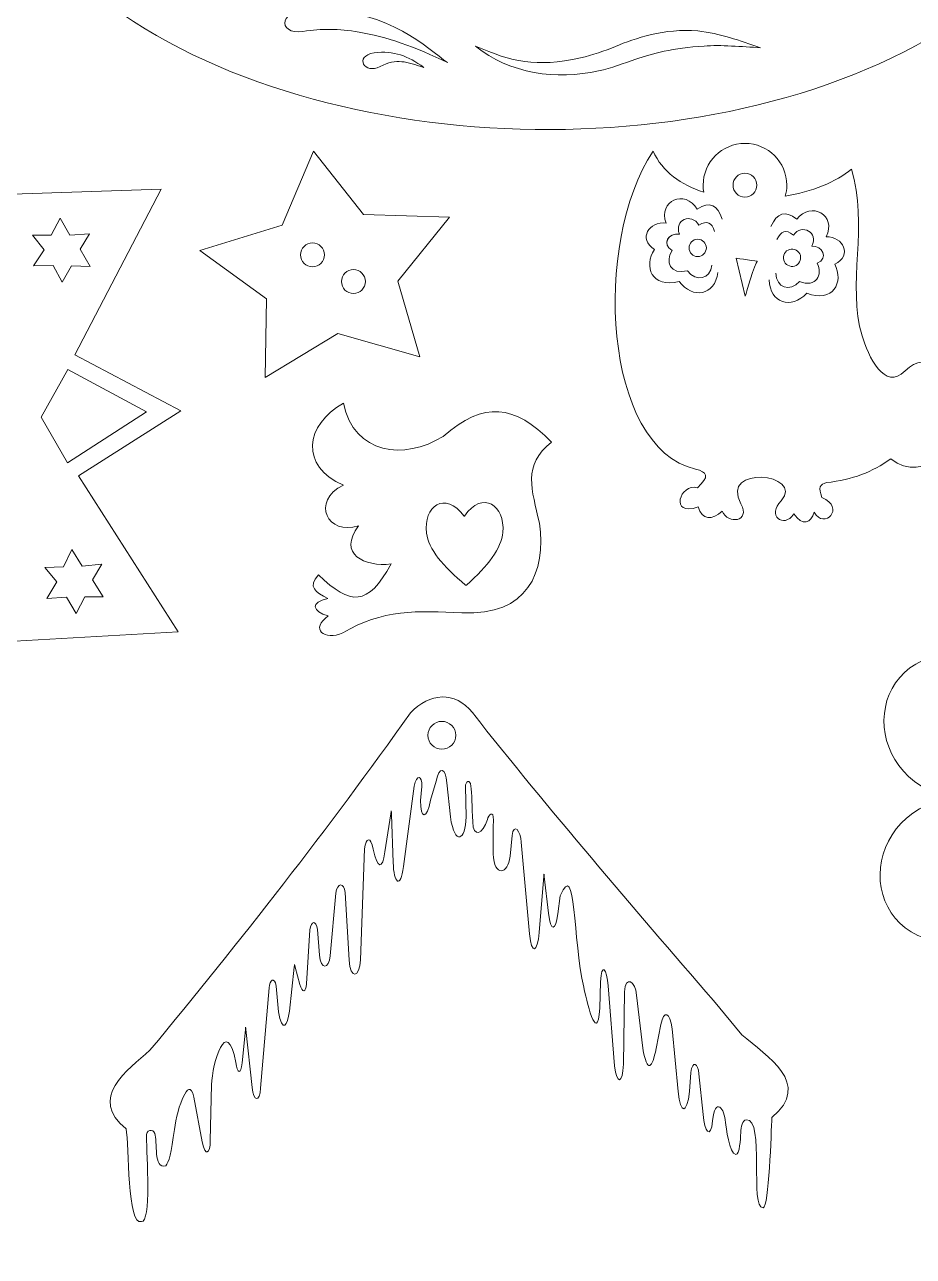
# Model space of a CAD drawing. Header units: centimetres. Extents: x -3.6 to 42, y -14.9 to 17.8.
# Drawn here: x 19.23 to 26.67, y -14.95 to -4.64 of the extents above; entities that cross this region are included whole.
import ezdxf

# ---------------------------------------------------------------- set-up
doc = ezdxf.new("R2010")
doc.units = ezdxf.units.CM
doc.header["$MEASUREMENT"] = 0
doc.layers.add('layer 1', color=7, linetype='Continuous')

msp = doc.modelspace()

# ---------------------------------------------------------------- linework, layer by layer
at = {"layer": 'layer 1', "color": 3, "lineweight": 9}
msp.add_ellipse((24.8644, -6.51157), major_axis=(0, 0.07242), ratio=1, dxfattribs=at)
msp.add_ellipse((24.8644, -6.51157), major_axis=(0, 0.07242), ratio=1, dxfattribs=at)
at = {"layer": 'layer 1', "color": 250, "lineweight": 9}
for points, knots in [([(23.90396, 1.45817), (24.13483, 1.70587), (24.35246, 1.87401), (24.67307, 2.0233), (24.67307, 2.0233), (24.91075, 2.26087), (25.46537, 2.14505), (25.32242, 1.65793), (25.32242, 1.65793), (25.26721, 1.38707), (25.24033, 1.14365), (25.2898, 0.84747), (25.2898, 0.84747), (25.38989, 0.5043), (25.1716, 0.41067), (24.87012, 0.48057), (24.87012, 0.48057), (24.59877, 0.54553), (24.40874, 0.63587), (24.22112, 0.76871), (24.22112, 0.76871), (24.5089, 0.45439), (24.9463, 0.23747), (25.37521, 0.26006), (25.37521, 0.26006), (25.42029, 0.26243), (25.13245, -0.0415), (25.17552, -0.09275), (25.17552, -0.09275), (25.63444, -0.63891), (25.92125, -1.24986), (26.01833, -1.94798), (26.01833, -1.94798), (26.07628, -2.6262), (26.08714, -3.04388), (26.84351, -3.67384), (26.84351, -3.67384), (26.84351, -3.67384), (27.1636, -4.52354), (27.1636, -4.52354), (27.1636, -4.52354), (25.2751, -5.89268), (21.72603, -5.84515), (19.874, -4.42843), (19.874, -4.42843), (19.874, -4.42843), (20.21582, -3.58724), (20.21582, -3.58724), (20.21582, -3.58724), (20.98813, -2.97693), (21.00972, -2.55966), (21.08509, -1.88315), (21.08509, -1.88315), (21.20008, -1.18777), (21.50249, -0.58438), (21.9753, -0.05021), (21.9753, -0.05021), (22.01967, -0.00007), (21.73974, 0.31115), (21.78473, 0.30763), (21.78473, 0.30763), (22.21293, 0.27402), (22.65576, 0.47963), (22.95152, 0.78645), (22.95152, 0.78645), (22.76055, 0.65847), (22.56826, 0.57304), (22.29533, 0.51508), (22.29533, 0.51508), (21.99215, 0.45296), (21.77634, 0.55216), (21.88522, 0.89264), (21.88522, 0.89264), (21.94228, 1.18745), (21.92167, 1.43149), (21.87343, 1.70368), (21.87343, 1.70368), (21.74305, 2.19431), (22.30046, 2.29584), (22.53197, 2.05224), (22.53197, 2.05224), (22.84863, 1.89475), (23.06187, 1.72108), (23.28629, 1.46753), (23.28629, 1.46753), (23.48872, 1.65982), (23.70661, 1.65552), (23.90396, 1.45817)], [0, 0, 0, 0, 0.04347826, 0.04347826, 0.04347826, 0.04347826, 0.08695652, 0.08695652, 0.08695652, 0.08695652, 0.13043478, 0.13043478, 0.13043478, 0.13043478, 0.17391304, 0.17391304, 0.17391304, 0.17391304, 0.2173913, 0.2173913, 0.2173913, 0.2173913, 0.26086957, 0.26086957, 0.26086957, 0.26086957, 0.30434783, 0.30434783, 0.30434783, 0.30434783, 0.34782609, 0.34782609, 0.34782609, 0.34782609, 0.39130435, 0.39130435, 0.39130435, 0.39130435, 0.43478261, 0.43478261, 0.43478261, 0.43478261, 0.47826087, 0.47826087, 0.47826087, 0.47826087, 0.52173913, 0.52173913, 0.52173913, 0.52173913, 0.56521739, 0.56521739, 0.56521739, 0.56521739, 0.60869565, 0.60869565, 0.60869565, 0.60869565, 0.65217391, 0.65217391, 0.65217391, 0.65217391, 0.69565217, 0.69565217, 0.69565217, 0.69565217, 0.73913043, 0.73913043, 0.73913043, 0.73913043, 0.7826087, 0.7826087, 0.7826087, 0.7826087, 0.82608696, 0.82608696, 0.82608696, 0.82608696, 0.86956522, 0.86956522, 0.86956522, 0.86956522, 0.91304348, 0.91304348, 0.91304348, 0.91304348, 1, 1, 1, 1]), ([(22.77192, -4.96192), (22.59983, -4.84016), (22.29274, -4.53148), (21.69939, -4.51664), (21.69939, -4.51664), (21.33773, -4.48775), (21.34184, -4.73637), (21.56191, -4.70103), (21.56191, -4.70103), (21.72167, -4.67537), (21.85779, -4.67775), (22.03181, -4.70647), (22.03181, -4.70647), (22.24728, -4.74202), (22.50948, -4.83247), (22.77192, -4.96192)], [0, 0, 0, 0, 0.2, 0.2, 0.2, 0.2, 0.4, 0.4, 0.4, 0.4, 0.6, 0.6, 0.6, 0.6, 1, 1, 1, 1]), ([(23.00537, -4.82343), (23.31475, -4.95721), (23.50577, -5.00309), (23.88494, -4.92109), (23.88494, -4.92109), (23.98342, -4.8998), (24.08452, -4.8634), (24.17764, -4.82564), (24.17764, -4.82564), (24.33968, -4.75993), (24.58406, -4.67152), (24.86571, -4.697), (24.86571, -4.697), (25.05036, -4.71549), (25.21564, -4.77802), (25.39136, -4.83666), (25.39136, -4.83666), (25.23345, -4.82846), (25.05615, -4.81189), (24.91857, -4.82343), (24.91857, -4.82343), (24.66002, -4.83851), (24.47798, -4.88789), (24.34747, -4.93249), (24.34747, -4.93249), (24.24285, -4.96823), (24.14335, -5.00705), (24.03525, -5.03092), (24.03525, -5.03092), (23.68355, -5.10861), (23.29234, -5.05646), (23.00537, -4.82343)], [0, 0, 0, 0, 0.11111111, 0.11111111, 0.11111111, 0.11111111, 0.22222222, 0.22222222, 0.22222222, 0.22222222, 0.33333333, 0.33333333, 0.33333333, 0.33333333, 0.44444444, 0.44444444, 0.44444444, 0.44444444, 0.55555556, 0.55555556, 0.55555556, 0.55555556, 0.66666667, 0.66666667, 0.66666667, 0.66666667, 0.77777778, 0.77777778, 0.77777778, 0.77777778, 1, 1, 1, 1]), ([(22.57369, -5.00131), (22.43605, -4.90543), (22.32655, -4.85968), (22.1567, -4.87929), (22.1567, -4.87929), (21.98546, -4.90745), (22.07932, -5.06393), (22.20662, -4.99396), (22.20662, -4.99396), (22.34914, -4.92261), (22.42678, -4.95534), (22.57369, -5.00131)], [0, 0, 0, 0, 0.25, 0.25, 0.25, 0.25, 0.5, 0.5, 0.5, 0.5, 1, 1, 1, 1]), ([(25.25994, -5.63737), (25.45321, -5.63737), (25.60994, -5.7941), (25.60994, -5.98737), (25.60994, -5.98737), (25.60994, -6.01924), (25.60566, -6.0501), (25.59767, -6.07945), (25.59767, -6.07945), (25.81897, -6.04171), (26.02168, -5.96163), (26.15129, -5.85349), (26.15129, -5.85349), (26.29681, -6.31297), (26.1108, -6.82608), (26.24043, -7.24792), (26.24043, -7.24792), (26.29127, -7.41336), (26.42756, -7.71809), (26.6001, -7.54031), (26.6001, -7.54031), (26.78716, -7.34743), (27.00585, -7.58641), (26.78082, -7.68298), (26.78082, -7.68298), (27.0054, -7.67196), (27.0402, -7.93631), (26.80589, -7.96465), (26.80589, -7.96465), (27.12314, -8.13797), (26.75938, -8.49914), (26.47998, -8.277), (26.47998, -8.277), (26.32308, -8.38782), (26.16362, -8.45175), (25.94111, -8.47604), (25.94111, -8.47604), (25.88638, -8.49085), (25.87235, -8.51294), (25.90338, -8.60051), (25.90338, -8.60051), (26.10634, -8.68534), (25.92157, -8.87588), (25.83931, -8.72199), (25.83931, -8.72199), (25.81424, -8.81844), (25.74083, -8.84225), (25.66941, -8.73716), (25.66941, -8.73716), (25.58278, -8.86726), (25.4391, -8.74641), (25.56356, -8.6284), (25.56356, -8.6284), (25.76031, -8.39744), (25.04433, -8.32518), (25.22651, -8.6535), (25.22651, -8.6535), (25.30818, -8.80442), (25.11688, -8.82827), (25.07053, -8.71485), (25.07053, -8.71485), (24.98277, -8.79172), (24.90373, -8.7924), (24.86719, -8.67859), (24.86719, -8.67859), (24.62515, -8.768), (24.7166, -8.47414), (24.86162, -8.51963), (24.86162, -8.51963), (24.96572, -8.42487), (24.94492, -8.3866), (24.84609, -8.36342), (24.84609, -8.36342), (24.07149, -8.18172), (23.98496, -6.46992), (24.49114, -5.7029), (24.49114, -5.7029), (24.57036, -5.87476), (24.72634, -5.98504), (24.91478, -6.0455), (24.91478, -6.0455), (24.91162, -6.02659), (24.90994, -6.00718), (24.90994, -5.98737), (24.90994, -5.98737), (24.90994, -5.7941), (25.06667, -5.63737), (25.25994, -5.63737)], [0, 0, 0, 0, 0.04347826, 0.04347826, 0.04347826, 0.04347826, 0.08695652, 0.08695652, 0.08695652, 0.08695652, 0.13043478, 0.13043478, 0.13043478, 0.13043478, 0.17391304, 0.17391304, 0.17391304, 0.17391304, 0.2173913, 0.2173913, 0.2173913, 0.2173913, 0.26086957, 0.26086957, 0.26086957, 0.26086957, 0.30434783, 0.30434783, 0.30434783, 0.30434783, 0.34782609, 0.34782609, 0.34782609, 0.34782609, 0.39130435, 0.39130435, 0.39130435, 0.39130435, 0.43478261, 0.43478261, 0.43478261, 0.43478261, 0.47826087, 0.47826087, 0.47826087, 0.47826087, 0.52173913, 0.52173913, 0.52173913, 0.52173913, 0.56521739, 0.56521739, 0.56521739, 0.56521739, 0.60869565, 0.60869565, 0.60869565, 0.60869565, 0.65217391, 0.65217391, 0.65217391, 0.65217391, 0.69565217, 0.69565217, 0.69565217, 0.69565217, 0.73913043, 0.73913043, 0.73913043, 0.73913043, 0.7826087, 0.7826087, 0.7826087, 0.7826087, 0.82608696, 0.82608696, 0.82608696, 0.82608696, 0.86956522, 0.86956522, 0.86956522, 0.86956522, 0.91304348, 0.91304348, 0.91304348, 0.91304348, 1, 1, 1, 1]), ([(21.65144, -5.70315), (21.65144, -5.70315), (22.06767, -6.232), (22.06767, -6.232), (22.06767, -6.232), (22.06767, -6.232), (22.78852, -6.2542), (22.78852, -6.2542), (22.78852, -6.2542), (22.78852, -6.2542), (22.35597, -6.79152), (22.35597, -6.79152), (22.35597, -6.79152), (22.35597, -6.79152), (22.53851, -7.42474), (22.53851, -7.42474), (22.53851, -7.42474), (22.53851, -7.42474), (21.85495, -7.22796), (21.85495, -7.22796), (21.85495, -7.22796), (21.85495, -7.22796), (21.24692, -7.59712), (21.24692, -7.59712), (21.24692, -7.59712), (21.24692, -7.59712), (21.25701, -6.93819), (21.25701, -6.93819), (21.25701, -6.93819), (21.25701, -6.93819), (20.69869, -6.53312), (20.69869, -6.53312), (20.69869, -6.53312), (20.69869, -6.53312), (21.38848, -6.32265), (21.38848, -6.32265), (21.38848, -6.32265), (21.38848, -6.32265), (21.65144, -5.70315), (21.65144, -5.70315)], [0, 0, 0, 0, 0.09090909, 0.09090909, 0.09090909, 0.09090909, 0.18181818, 0.18181818, 0.18181818, 0.18181818, 0.27272727, 0.27272727, 0.27272727, 0.27272727, 0.36363636, 0.36363636, 0.36363636, 0.36363636, 0.45454545, 0.45454545, 0.45454545, 0.45454545, 0.54545455, 0.54545455, 0.54545455, 0.54545455, 0.63636364, 0.63636364, 0.63636364, 0.63636364, 0.72727273, 0.72727273, 0.72727273, 0.72727273, 0.81818182, 0.81818182, 0.81818182, 0.81818182, 1, 1, 1, 1]), ([(25.25994, -5.88737), (25.31516, -5.88737), (25.35994, -5.93215), (25.35994, -5.98736), (25.35994, -5.98736), (25.35994, -6.04258), (25.31516, -6.08737), (25.25994, -6.08737), (25.25994, -6.08737), (25.20473, -6.08737), (25.15994, -6.04258), (25.15994, -5.98736), (25.15994, -5.98736), (25.15994, -5.93215), (25.20473, -5.88737), (25.25994, -5.88737)], [0, 0, 0, 0, 0.2, 0.2, 0.2, 0.2, 0.4, 0.4, 0.4, 0.4, 0.6, 0.6, 0.6, 0.6, 1, 1, 1, 1]), ([(21.64135, -6.47036), (21.69657, -6.47036), (21.74135, -6.51514), (21.74135, -6.57035), (21.74135, -6.57035), (21.74135, -6.62557), (21.69657, -6.67036), (21.64135, -6.67036), (21.64135, -6.67036), (21.58614, -6.67036), (21.54135, -6.62557), (21.54135, -6.57035), (21.54135, -6.57035), (21.54135, -6.51514), (21.58614, -6.47036), (21.64135, -6.47036)], [0, 0, 0, 0, 0.2, 0.2, 0.2, 0.2, 0.4, 0.4, 0.4, 0.4, 0.6, 0.6, 0.6, 0.6, 1, 1, 1, 1]), ([(21.98397, -6.69346), (22.03919, -6.69346), (22.08397, -6.73824), (22.08397, -6.79345), (22.08397, -6.79345), (22.08397, -6.84867), (22.03919, -6.89346), (21.98397, -6.89346), (21.98397, -6.89346), (21.92876, -6.89346), (21.88397, -6.84867), (21.88397, -6.79345), (21.88397, -6.79345), (21.88397, -6.73824), (21.92876, -6.69346), (21.98397, -6.69346)], [0, 0, 0, 0, 0.2, 0.2, 0.2, 0.2, 0.4, 0.4, 0.4, 0.4, 0.6, 0.6, 0.6, 0.6, 1, 1, 1, 1]), ([(25.18752, -6.59812), (25.18752, -6.59812), (25.38249, -6.62321), (25.363, -6.626), (25.363, -6.626), (25.34351, -6.62879), (25.26273, -6.91604), (25.26273, -6.91604), (25.26273, -6.91604), (25.26273, -6.91604), (25.18752, -6.59812), (25.18752, -6.59812)], [0, 0, 0, 0, 0.25, 0.25, 0.25, 0.25, 0.5, 0.5, 0.5, 0.5, 1, 1, 1, 1]), ([(30.719, -13.91984), (30.719, -13.91984), (30.7114, -13.92164), (30.7114, -13.92164), (30.7114, -13.92164), (30.5027, -14.94998), (29.4879, -14.94597), (29.2849, -13.91104), (29.2849, -13.91104), (28.8031, -14.75097), (27.7267, -14.19856), (28.0698, -13.31473), (28.0698, -13.31473), (27.3631, -13.71004), (26.612, -13.09483), (27.1536, -12.3145), (27.1536, -12.3145), (26.1887, -12.4479), (26.1393, -11.24007), (27.0012, -11.11307), (27.0012, -11.11307), (26.1735, -10.96057), (26.2338, -9.78543), (27.1864, -9.91703), (27.1864, -9.91703), (26.6448, -9.13681), (27.3959, -8.5216), (28.1025, -8.9169), (28.1025, -8.9169), (27.7594, -8.03308), (28.8359, -7.48067), (29.3176, -8.32059), (29.3176, -8.32059), (29.5214, -7.28146), (30.5427, -7.28206), (30.7464, -8.32059), (30.7464, -8.32059), (31.2282, -7.48067), (32.3046, -8.03308), (31.9615, -8.9169), (31.9615, -8.9169), (32.6682, -8.5216), (33.4192, -9.13681), (32.8777, -9.91703), (32.8777, -9.91703), (33.8426, -9.78373), (33.892, -10.99157), (33.0301, -11.11857), (33.0301, -11.11857), (33.8578, -11.27097), (33.7975, -12.4461), (32.8449, -12.3145), (32.8449, -12.3145), (33.3865, -13.09483), (32.6354, -13.71004), (31.9288, -13.31473), (31.9288, -13.31473), (32.2706, -14.19535), (31.2032, -14.74676), (30.719, -13.91984)], [0, 0, 0, 0, 0.0625, 0.0625, 0.0625, 0.0625, 0.125, 0.125, 0.125, 0.125, 0.1875, 0.1875, 0.1875, 0.1875, 0.25, 0.25, 0.25, 0.25, 0.3125, 0.3125, 0.3125, 0.3125, 0.375, 0.375, 0.375, 0.375, 0.4375, 0.4375, 0.4375, 0.4375, 0.5, 0.5, 0.5, 0.5, 0.5625, 0.5625, 0.5625, 0.5625, 0.625, 0.625, 0.625, 0.625, 0.6875, 0.6875, 0.6875, 0.6875, 0.75, 0.75, 0.75, 0.75, 0.8125, 0.8125, 0.8125, 0.8125, 0.875, 0.875, 0.875, 0.875, 1, 1, 1, 1]), ([(22.73394, -8.08858), (23.08114, -7.79099), (23.32847, -7.82197), (23.64249, -8.13599), (23.64249, -8.13599), (23.39491, -8.33405), (23.47801, -8.53301), (23.53979, -8.81542), (23.53979, -8.81542), (23.59882, -9.22512), (23.44119, -9.59237), (22.89195, -9.56595), (22.89195, -9.56595), (22.5264, -9.54507), (22.21842, -9.5387), (21.8965, -9.73186), (21.8965, -9.73186), (21.73963, -9.80425), (21.61739, -9.69746), (21.77414, -9.59167), (21.77414, -9.59167), (21.63946, -9.55618), (21.61919, -9.4741), (21.77019, -9.4453), (21.77019, -9.4453), (21.66779, -9.3916), (21.5979, -9.35129), (21.69117, -9.24753), (21.69117, -9.24753), (21.96179, -9.50615), (22.10246, -9.51336), (22.29961, -9.15654), (22.29961, -9.15654), (22.07983, -9.18193), (21.84737, -9.07592), (22.027, -8.83614), (22.027, -8.83614), (21.76869, -8.92234), (21.62372, -8.63453), (21.90057, -8.49596), (21.90057, -8.49596), (21.53529, -8.34357), (21.57765, -7.98797), (21.90057, -7.81163), (21.90057, -7.81163), (21.99087, -8.24076), (22.40809, -8.29224), (22.73394, -8.08858)], [0, 0, 0, 0, 0.07692308, 0.07692308, 0.07692308, 0.07692308, 0.15384615, 0.15384615, 0.15384615, 0.15384615, 0.23076923, 0.23076923, 0.23076923, 0.23076923, 0.30769231, 0.30769231, 0.30769231, 0.30769231, 0.38461538, 0.38461538, 0.38461538, 0.38461538, 0.46153846, 0.46153846, 0.46153846, 0.46153846, 0.53846154, 0.53846154, 0.53846154, 0.53846154, 0.61538462, 0.61538462, 0.61538462, 0.61538462, 0.69230769, 0.69230769, 0.69230769, 0.69230769, 0.76923077, 0.76923077, 0.76923077, 0.76923077, 0.84615385, 0.84615385, 0.84615385, 0.84615385, 1, 1, 1, 1]), ([(22.91158, -8.75646), (22.74906, -8.539), (22.56728, -8.67529), (22.59564, -8.89792), (22.59564, -8.89792), (22.61264, -9.03131), (22.73309, -9.17605), (22.92255, -9.33347), (22.92255, -9.33347), (22.92655, -9.33533), (22.92519, -9.3358), (22.93061, -9.33337), (22.93061, -9.33337), (23.11014, -9.17134), (23.22244, -9.0242), (23.23428, -8.8919), (23.23428, -8.8919), (23.2543, -8.66834), (23.06662, -8.53303), (22.91236, -8.75651), (22.91236, -8.75651), (22.91193, -8.75716), (22.91195, -8.75699), (22.91158, -8.75646)], [0, 0, 0, 0, 0.14285714, 0.14285714, 0.14285714, 0.14285714, 0.28571429, 0.28571429, 0.28571429, 0.28571429, 0.42857143, 0.42857143, 0.42857143, 0.42857143, 0.57142857, 0.57142857, 0.57142857, 0.57142857, 0.71428571, 0.71428571, 0.71428571, 0.71428571, 1, 1, 1, 1]), ([(22.92109, -11.01909), (22.92109, -11.01909), (22.9272, -11.27348), (22.9272, -11.27348), (22.9272, -11.27348), (22.9208, -11.46979), (22.83446, -11.52222), (22.79525, -11.27348), (22.79525, -11.27348), (22.79525, -11.27348), (22.76498, -10.98851), (22.76498, -10.98851), (22.76498, -10.98851), (22.75896, -10.85712), (22.69859, -10.84492), (22.67656, -10.97378), (22.67656, -10.97378), (22.67656, -10.97378), (22.62962, -11.13333), (22.62962, -11.13333), (22.62962, -11.13333), (22.60031, -11.29671), (22.54186, -11.29317), (22.54568, -11.13435), (22.54568, -11.13435), (22.54568, -11.13435), (22.55623, -11.01855), (22.55623, -11.01855), (22.55623, -11.01855), (22.56184, -10.92333), (22.51137, -10.91051), (22.49144, -11.01653), (22.49144, -11.01653), (22.49144, -11.01653), (22.40225, -11.68756), (22.40225, -11.68756), (22.40225, -11.68756), (22.37937, -11.88442), (22.32117, -11.82691), (22.31665, -11.65358), (22.31665, -11.65358), (22.31665, -11.65358), (22.30193, -11.25354), (22.30193, -11.25354), (22.30193, -11.25354), (22.30086, -11.22429), (22.3028, -11.20395), (22.29633, -11.24682), (22.29633, -11.24682), (22.29633, -11.24682), (22.24804, -11.56587), (22.24804, -11.56587), (22.24804, -11.56587), (22.2271, -11.71565), (22.18575, -11.71095), (22.15024, -11.54295), (22.15024, -11.54295), (22.12797, -11.43255), (22.08746, -11.44327), (22.07783, -11.54133), (22.07783, -11.54133), (22.07783, -11.54133), (22.04366, -12.46946), (22.04366, -12.46946), (22.04366, -12.46946), (22.03881, -12.62118), (21.95677, -12.63298), (21.94709, -12.47202), (21.94709, -12.47202), (21.94709, -12.47202), (21.9153, -11.90585), (21.9153, -11.90585), (21.9153, -11.90585), (21.90484, -11.81857), (21.84998, -11.82197), (21.83666, -11.91037), (21.83666, -11.91037), (21.83666, -11.91037), (21.79051, -12.43398), (21.79051, -12.43398), (21.79051, -12.43398), (21.77998, -12.54956), (21.71009, -12.5533), (21.701, -12.42954), (21.701, -12.42954), (21.701, -12.42954), (21.68344, -12.21589), (21.68344, -12.21589), (21.68344, -12.21589), (21.67405, -12.13591), (21.62987, -12.13929), (21.62009, -12.21762), (21.62009, -12.21762), (21.62009, -12.21762), (21.59098, -12.66947), (21.59098, -12.66947), (21.59098, -12.66947), (21.58565, -12.74433), (21.55614, -12.74821), (21.53467, -12.67391), (21.53467, -12.67391), (21.53467, -12.67391), (21.49749, -12.52938), (21.49749, -12.52938), (21.49749, -12.52938), (21.48989, -12.49981), (21.49135, -12.50052), (21.48809, -12.53036), (21.48809, -12.53036), (21.48809, -12.53036), (21.44798, -12.89722), (21.44798, -12.89722), (21.44798, -12.89722), (21.43754, -13.02108), (21.38438, -13.08656), (21.35741, -12.90348), (21.35741, -12.90348), (21.35741, -12.90348), (21.33862, -12.68811), (21.33862, -12.68811), (21.33862, -12.68811), (21.32168, -12.60471), (21.28342, -12.63859), (21.27972, -12.70177), (21.27972, -12.70177), (21.27972, -12.70177), (21.20745, -13.54146), (21.20745, -13.54146), (21.20745, -13.54146), (21.19984, -13.66731), (21.14481, -13.65134), (21.13716, -13.53834), (21.13716, -13.53834), (21.13716, -13.53834), (21.08466, -13.05209), (21.08466, -13.05209), (21.08466, -13.05209), (21.08178, -13.02528), (21.08246, -13.02889), (21.08006, -13.05325), (21.08006, -13.05325), (21.08006, -13.05325), (21.05258, -13.33185), (21.05258, -13.33185), (21.05258, -13.33185), (21.04546, -13.4305), (21.01263, -13.42087), (21.00045, -13.32893), (21.00045, -13.32893), (20.92484, -12.91958), (20.80107, -13.33561), (20.79711, -13.5145), (20.79711, -13.5145), (20.79711, -13.5145), (20.78676, -13.98154), (20.78676, -13.98154), (20.78676, -13.98154), (20.7854, -14.09071), (20.74381, -14.12122), (20.71916, -13.99236), (20.71916, -13.99236), (20.71916, -13.99236), (20.6476, -13.61841), (20.6476, -13.61841), (20.6476, -13.61841), (20.6272, -13.51184), (20.59056, -13.55446), (20.5637, -13.61239), (20.5637, -13.61239), (20.53058, -13.67335), (20.4971, -13.79733), (20.48622, -13.88731), (20.48622, -13.88731), (20.46242, -14.08329), (20.43857, -14.1688), (20.41376, -14.19125), (20.41376, -14.19125), (20.30828, -14.22552), (20.3456, -13.98496), (20.32275, -13.92093), (20.32275, -13.92093), (20.31563, -13.90096), (20.29635, -13.89422), (20.27976, -13.89617), (20.27976, -13.89617), (20.25556, -13.89901), (20.25357, -13.92577), (20.25182, -13.94577), (20.25182, -13.94577), (20.25626, -14.11312), (20.29268, -14.67078), (20.21044, -14.65903), (20.21044, -14.65903), (20.09079, -14.7026), (20.10516, -14.01479), (20.08281, -13.88373), (20.08281, -13.88373), (19.76099, -13.62592), (20.09359, -13.3895), (20.28182, -13.22537), (20.28182, -13.22537), (21.03558, -12.31589), (21.77849, -11.36471), (22.46215, -10.40135), (22.46215, -10.40135), (22.62041, -10.23629), (22.83365, -10.21504), (22.97951, -10.40021), (22.97951, -10.40021), (23.62743, -11.22302), (24.31266, -12.01735), (24.99724, -12.80956), (24.99724, -12.80956), (24.99724, -12.80956), (25.23517, -13.09543), (25.23517, -13.09543), (25.23517, -13.09543), (25.44531, -13.27777), (25.8263, -13.50161), (25.48608, -13.78845), (25.48608, -13.78845), (25.47826, -13.90585), (25.46208, -14.53871), (25.41204, -14.54327), (25.41204, -14.54327), (25.29696, -14.55387), (25.42742, -13.79869), (25.27251, -13.80705), (25.27251, -13.80705), (25.23663, -13.80899), (25.22766, -13.86446), (25.22516, -13.91599), (25.22516, -13.91599), (25.22268, -13.96689), (25.21588, -14.09913), (25.18311, -14.09803), (25.18311, -14.09803), (25.12744, -14.09618), (25.10232, -13.86107), (25.09683, -13.82922), (25.09683, -13.82922), (25.09148, -13.71337), (25.01057, -13.61155), (24.98833, -13.81586), (24.98833, -13.81586), (24.97528, -13.97306), (24.91824, -13.91096), (24.91087, -13.76208), (24.91087, -13.76208), (24.91087, -13.76208), (24.87428, -13.42247), (24.87428, -13.42247), (24.87428, -13.42247), (24.8704, -13.33471), (24.82032, -13.30343), (24.80699, -13.41119), (24.80699, -13.41119), (24.80699, -13.41119), (24.79674, -13.57034), (24.79674, -13.57034), (24.79674, -13.57034), (24.77204, -13.76211), (24.72171, -13.76603), (24.70005, -13.57063), (24.70005, -13.57063), (24.70005, -13.57063), (24.65061, -13.04699), (24.65061, -13.04699), (24.65061, -13.04699), (24.63129, -12.90187), (24.58272, -12.88665), (24.55596, -13.01054), (24.55596, -13.01054), (24.55596, -13.01054), (24.51631, -13.2106), (24.51631, -13.2106), (24.51631, -13.2106), (24.48392, -13.37715), (24.44348, -13.42338), (24.40437, -13.20835), (24.40437, -13.20835), (24.40437, -13.20835), (24.35245, -12.7638), (24.35245, -12.7638), (24.35245, -12.7638), (24.34652, -12.64862), (24.25748, -12.59499), (24.25085, -12.73656), (24.25085, -12.73656), (24.25085, -12.73656), (24.24405, -13.34187), (24.24405, -13.34187), (24.24405, -13.34187), (24.23636, -13.51023), (24.18839, -13.51549), (24.16805, -13.3549), (24.16805, -13.3549), (24.16805, -13.3549), (24.11498, -12.68742), (24.11498, -12.68742), (24.11498, -12.68742), (24.10745, -12.54308), (24.05806, -12.48686), (24.05107, -12.6521), (24.05107, -12.6521), (24.05107, -12.6521), (24.04626, -12.87226), (24.04626, -12.87226), (24.04626, -12.87226), (24.02085, -13.20788), (23.92971, -12.77961), (23.91079, -12.69875), (23.91079, -12.69875), (23.81952, -12.30874), (23.84755, -11.60972), (23.71447, -11.93355), (23.71447, -11.93355), (23.71447, -11.93355), (23.69312, -12.08344), (23.69312, -12.08344), (23.69312, -12.08344), (23.67588, -12.22812), (23.63449, -12.24117), (23.61513, -12.07958), (23.61513, -12.07958), (23.61513, -12.07958), (23.58053, -11.77059), (23.58053, -11.77059), (23.58053, -11.77059), (23.57844, -11.75187), (23.57884, -11.74409), (23.57684, -11.76819), (23.57684, -11.76819), (23.57684, -11.76819), (23.53769, -12.2395), (23.53769, -12.2395), (23.53769, -12.2395), (23.52498, -12.41125), (23.47537, -12.42865), (23.45659, -12.25195), (23.45659, -12.25195), (23.45659, -12.25195), (23.38721, -11.48435), (23.38721, -11.48435), (23.38721, -11.48435), (23.38327, -11.39258), (23.32579, -11.31507), (23.31137, -11.42983), (23.31137, -11.42983), (23.31137, -11.42983), (23.29445, -11.60129), (23.29445, -11.60129), (23.29445, -11.60129), (23.27911, -11.75697), (23.16223, -11.77875), (23.15285, -11.58172), (23.15285, -11.58172), (23.15074, -11.5374), (23.15311, -11.45678), (23.15521, -11.30078), (23.15521, -11.30078), (23.15646, -11.20864), (23.11523, -11.25871), (23.1047, -11.29328), (23.1047, -11.29328), (23.06636, -11.41915), (22.9864, -11.4507), (22.98184, -11.31485), (22.98184, -11.31485), (22.97749, -11.18582), (22.97544, -11.07466), (22.96728, -11.01436), (22.96728, -11.01436), (22.95843, -10.94888), (22.92017, -10.98023), (22.92109, -11.01909)], [0, 0, 0, 0, 0.01052632, 0.01052632, 0.01052632, 0.01052632, 0.02105263, 0.02105263, 0.02105263, 0.02105263, 0.03157895, 0.03157895, 0.03157895, 0.03157895, 0.04210526, 0.04210526, 0.04210526, 0.04210526, 0.05263158, 0.05263158, 0.05263158, 0.05263158, 0.06315789, 0.06315789, 0.06315789, 0.06315789, 0.07368421, 0.07368421, 0.07368421, 0.07368421, 0.08421053, 0.08421053, 0.08421053, 0.08421053, 0.09473684, 0.09473684, 0.09473684, 0.09473684, 0.10526316, 0.10526316, 0.10526316, 0.10526316, 0.11578947, 0.11578947, 0.11578947, 0.11578947, 0.12631579, 0.12631579, 0.12631579, 0.12631579, 0.13684211, 0.13684211, 0.13684211, 0.13684211, 0.14736842, 0.14736842, 0.14736842, 0.14736842, 0.15789474, 0.15789474, 0.15789474, 0.15789474, 0.16842105, 0.16842105, 0.16842105, 0.16842105, 0.17894737, 0.17894737, 0.17894737, 0.17894737, 0.18947368, 0.18947368, 0.18947368, 0.18947368, 0.2, 0.2, 0.2, 0.2, 0.21052632, 0.21052632, 0.21052632, 0.21052632, 0.22105263, 0.22105263, 0.22105263, 0.22105263, 0.23157895, 0.23157895, 0.23157895, 0.23157895, 0.24210526, 0.24210526, 0.24210526, 0.24210526, 0.25263158, 0.25263158, 0.25263158, 0.25263158, 0.26315789, 0.26315789, 0.26315789, 0.26315789, 0.27368421, 0.27368421, 0.27368421, 0.27368421, 0.28421053, 0.28421053, 0.28421053, 0.28421053, 0.29473684, 0.29473684, 0.29473684, 0.29473684, 0.30526316, 0.30526316, 0.30526316, 0.30526316, 0.31578947, 0.31578947, 0.31578947, 0.31578947, 0.32631579, 0.32631579, 0.32631579, 0.32631579, 0.33684211, 0.33684211, 0.33684211, 0.33684211, 0.34736842, 0.34736842, 0.34736842, 0.34736842, 0.35789474, 0.35789474, 0.35789474, 0.35789474, 0.36842105, 0.36842105, 0.36842105, 0.36842105, 0.37894737, 0.37894737, 0.37894737, 0.37894737, 0.38947368, 0.38947368, 0.38947368, 0.38947368, 0.4, 0.4, 0.4, 0.4, 0.41052632, 0.41052632, 0.41052632, 0.41052632, 0.42105263, 0.42105263, 0.42105263, 0.42105263, 0.43157895, 0.43157895, 0.43157895, 0.43157895, 0.44210526, 0.44210526, 0.44210526, 0.44210526, 0.45263158, 0.45263158, 0.45263158, 0.45263158, 0.46315789, 0.46315789, 0.46315789, 0.46315789, 0.47368421, 0.47368421, 0.47368421, 0.47368421, 0.48421053, 0.48421053, 0.48421053, 0.48421053, 0.49473684, 0.49473684, 0.49473684, 0.49473684, 0.50526316, 0.50526316, 0.50526316, 0.50526316, 0.51578947, 0.51578947, 0.51578947, 0.51578947, 0.52631579, 0.52631579, 0.52631579, 0.52631579, 0.53684211, 0.53684211, 0.53684211, 0.53684211, 0.54736842, 0.54736842, 0.54736842, 0.54736842, 0.55789474, 0.55789474, 0.55789474, 0.55789474, 0.56842105, 0.56842105, 0.56842105, 0.56842105, 0.57894737, 0.57894737, 0.57894737, 0.57894737, 0.58947368, 0.58947368, 0.58947368, 0.58947368, 0.6, 0.6, 0.6, 0.6, 0.61052632, 0.61052632, 0.61052632, 0.61052632, 0.62105263, 0.62105263, 0.62105263, 0.62105263, 0.63157895, 0.63157895, 0.63157895, 0.63157895, 0.64210526, 0.64210526, 0.64210526, 0.64210526, 0.65263158, 0.65263158, 0.65263158, 0.65263158, 0.66315789, 0.66315789, 0.66315789, 0.66315789, 0.67368421, 0.67368421, 0.67368421, 0.67368421, 0.68421053, 0.68421053, 0.68421053, 0.68421053, 0.69473684, 0.69473684, 0.69473684, 0.69473684, 0.70526316, 0.70526316, 0.70526316, 0.70526316, 0.71578947, 0.71578947, 0.71578947, 0.71578947, 0.72631579, 0.72631579, 0.72631579, 0.72631579, 0.73684211, 0.73684211, 0.73684211, 0.73684211, 0.74736842, 0.74736842, 0.74736842, 0.74736842, 0.75789474, 0.75789474, 0.75789474, 0.75789474, 0.76842105, 0.76842105, 0.76842105, 0.76842105, 0.77894737, 0.77894737, 0.77894737, 0.77894737, 0.78947368, 0.78947368, 0.78947368, 0.78947368, 0.8, 0.8, 0.8, 0.8, 0.81052632, 0.81052632, 0.81052632, 0.81052632, 0.82105263, 0.82105263, 0.82105263, 0.82105263, 0.83157895, 0.83157895, 0.83157895, 0.83157895, 0.84210526, 0.84210526, 0.84210526, 0.84210526, 0.85263158, 0.85263158, 0.85263158, 0.85263158, 0.86315789, 0.86315789, 0.86315789, 0.86315789, 0.87368421, 0.87368421, 0.87368421, 0.87368421, 0.88421053, 0.88421053, 0.88421053, 0.88421053, 0.89473684, 0.89473684, 0.89473684, 0.89473684, 0.90526316, 0.90526316, 0.90526316, 0.90526316, 0.91578947, 0.91578947, 0.91578947, 0.91578947, 0.92631579, 0.92631579, 0.92631579, 0.92631579, 0.93684211, 0.93684211, 0.93684211, 0.93684211, 0.94736842, 0.94736842, 0.94736842, 0.94736842, 0.95789474, 0.95789474, 0.95789474, 0.95789474, 0.96842105, 0.96842105, 0.96842105, 0.96842105, 0.97894737, 0.97894737, 0.97894737, 0.97894737, 1, 1, 1, 1]), ([(22.72388, -10.47328), (22.7882, -10.47328), (22.84037, -10.52544), (22.84037, -10.58976), (22.84037, -10.58976), (22.84037, -10.65408), (22.7882, -10.70624), (22.72388, -10.70624), (22.72388, -10.70624), (22.65956, -10.70624), (22.60741, -10.65408), (22.60741, -10.58976), (22.60741, -10.58976), (22.60741, -10.52544), (22.65956, -10.47328), (22.72388, -10.47328)], [0, 0, 0, 0, 0.2, 0.2, 0.2, 0.2, 0.4, 0.4, 0.4, 0.4, 0.6, 0.6, 0.6, 0.6, 1, 1, 1, 1])]:
    msp.add_open_spline(points, degree=3, knots=knots, dxfattribs=at)
at = {"layer": 'layer 1', "lineweight": 9}
for points, knots in [([(16.21901, -5.67208), (16.21901, -5.67208), (16.98376, -4.26468), (16.98376, -4.26468), (16.98376, -4.26468), (16.98376, -4.26468), (17.8679, -5.60499), (17.8679, -5.60499), (17.8679, -5.60499), (17.8679, -5.60499), (18.74463, -5.06367), (18.74463, -5.06367), (18.74463, -5.06367), (18.74463, -5.06367), (18.79503, -6.07458), (18.79503, -6.07458), (18.79503, -6.07458), (18.79503, -6.07458), (20.37683, -6.02091), (20.37683, -6.02091), (20.37683, -6.02091), (20.37683, -6.02091), (19.6537, -7.40749), (19.6537, -7.40749), (19.6537, -7.40749), (19.6537, -7.40749), (20.5392, -7.87518), (20.5392, -7.87518), (20.5392, -7.87518), (20.5392, -7.87518), (19.68518, -8.41787), (19.68518, -8.41787), (19.68518, -8.41787), (19.68518, -8.41787), (20.51702, -9.72533), (20.51702, -9.72533), (20.51702, -9.72533), (20.51702, -9.72533), (18.95328, -9.81322), (18.95328, -9.81322), (18.95328, -9.81322), (18.95328, -9.81322), (18.98286, -10.81483), (18.98286, -10.81483), (18.98286, -10.81483), (18.98286, -10.81483), (18.08859, -10.37071), (18.08859, -10.37071), (18.08859, -10.37071), (18.08859, -10.37071), (17.34602, -11.76468), (17.34602, -11.76468), (17.34602, -11.76468), (17.34602, -11.76468), (16.46051, -10.47202), (16.46051, -10.47202), (16.46051, -10.47202), (16.46051, -10.47202), (15.57035, -11.01334), (15.57035, -11.01334), (15.57035, -11.01334), (15.57035, -11.01334), (15.52134, -10.00706), (15.52134, -10.00706), (15.52134, -10.00706), (15.52134, -10.00706), (13.85491, -10.101), (13.85491, -10.101), (13.85491, -10.101), (13.85491, -10.101), (14.609, -8.67881), (14.609, -8.67881), (14.609, -8.67881), (14.609, -8.67881), (13.65641, -8.20458), (13.65641, -8.20458), (13.65641, -8.20458), (13.65641, -8.20458), (14.56135, -7.65174), (14.56135, -7.65174), (14.56135, -7.65174), (14.56135, -7.65174), (13.65778, -6.31281), (13.65778, -6.31281), (13.65778, -6.31281), (13.65778, -6.31281), (15.30667, -6.23558), (15.30667, -6.23558), (15.30667, -6.23558), (15.30667, -6.23558), (15.26504, -5.20386), (15.26504, -5.20386), (15.26504, -5.20386), (15.26504, -5.20386), (16.21901, -5.67208), (16.21901, -5.67208)], [0, 0, 0, 0, 0.04, 0.04, 0.04, 0.04, 0.08, 0.08, 0.08, 0.08, 0.12, 0.12, 0.12, 0.12, 0.16, 0.16, 0.16, 0.16, 0.2, 0.2, 0.2, 0.2, 0.24, 0.24, 0.24, 0.24, 0.28, 0.28, 0.28, 0.28, 0.32, 0.32, 0.32, 0.32, 0.36, 0.36, 0.36, 0.36, 0.4, 0.4, 0.4, 0.4, 0.44, 0.44, 0.44, 0.44, 0.48, 0.48, 0.48, 0.48, 0.52, 0.52, 0.52, 0.52, 0.56, 0.56, 0.56, 0.56, 0.6, 0.6, 0.6, 0.6, 0.64, 0.64, 0.64, 0.64, 0.68, 0.68, 0.68, 0.68, 0.72, 0.72, 0.72, 0.72, 0.76, 0.76, 0.76, 0.76, 0.8, 0.8, 0.8, 0.8, 0.84, 0.84, 0.84, 0.84, 0.88, 0.88, 0.88, 0.88, 0.92, 0.92, 0.92, 0.92, 1, 1, 1, 1]), ([(19.45604, -6.40494), (19.45604, -6.40494), (19.53178, -6.26322), (19.53178, -6.26322), (19.53178, -6.26322), (19.53178, -6.26322), (19.61218, -6.40401), (19.61218, -6.40401), (19.61218, -6.40401), (19.61218, -6.40401), (19.77701, -6.39498), (19.77701, -6.39498), (19.77701, -6.39498), (19.77701, -6.39498), (19.69673, -6.5231), (19.69673, -6.5231), (19.69673, -6.5231), (19.69673, -6.5231), (19.78034, -6.66736), (19.78034, -6.66736), (19.78034, -6.66736), (19.78034, -6.66736), (19.62613, -6.66164), (19.62613, -6.66164), (19.62613, -6.66164), (19.62613, -6.66164), (19.54723, -6.79821), (19.54723, -6.79821), (19.54723, -6.79821), (19.54723, -6.79821), (19.4718, -6.6593), (19.4718, -6.6593), (19.4718, -6.6593), (19.4718, -6.6593), (19.30716, -6.66328), (19.30716, -6.66328), (19.30716, -6.66328), (19.30716, -6.66328), (19.3978, -6.52715), (19.3978, -6.52715), (19.3978, -6.52715), (19.3978, -6.52715), (19.29996, -6.40421), (19.29996, -6.40421), (19.29996, -6.40421), (19.29996, -6.40421), (19.45604, -6.40494), (19.45604, -6.40494)], [0, 0, 0, 0, 0.07692308, 0.07692308, 0.07692308, 0.07692308, 0.15384615, 0.15384615, 0.15384615, 0.15384615, 0.23076923, 0.23076923, 0.23076923, 0.23076923, 0.30769231, 0.30769231, 0.30769231, 0.30769231, 0.38461538, 0.38461538, 0.38461538, 0.38461538, 0.46153846, 0.46153846, 0.46153846, 0.46153846, 0.53846154, 0.53846154, 0.53846154, 0.53846154, 0.61538462, 0.61538462, 0.61538462, 0.61538462, 0.69230769, 0.69230769, 0.69230769, 0.69230769, 0.76923077, 0.76923077, 0.76923077, 0.76923077, 0.84615385, 0.84615385, 0.84615385, 0.84615385, 1, 1, 1, 1]), ([(20.25273, -7.88325), (20.25273, -7.88325), (19.59523, -7.52959), (19.59523, -7.52959), (19.59523, -7.52959), (19.59523, -7.52959), (19.37102, -7.92717), (19.37102, -7.92717), (19.37102, -7.92717), (19.37102, -7.92717), (19.5908, -8.31057), (19.5908, -8.31057), (19.5908, -8.31057), (19.5908, -8.31057), (20.25273, -7.88325), (20.25273, -7.88325)], [0, 0, 0, 0, 0.2, 0.2, 0.2, 0.2, 0.4, 0.4, 0.4, 0.4, 0.6, 0.6, 0.6, 0.6, 1, 1, 1, 1]), ([(19.5574, -9.18078), (19.5574, -9.18078), (19.62785, -9.03635), (19.62785, -9.03635), (19.62785, -9.03635), (19.62785, -9.03635), (19.7134, -9.17407), (19.7134, -9.17407), (19.7134, -9.17407), (19.7134, -9.17407), (19.87778, -9.15895), (19.87778, -9.15895), (19.87778, -9.15895), (19.87778, -9.15895), (19.8023, -9.28995), (19.8023, -9.28995), (19.8023, -9.28995), (19.8023, -9.28995), (19.8912, -9.43102), (19.8912, -9.43102), (19.8912, -9.43102), (19.8912, -9.43102), (19.73688, -9.43102), (19.73688, -9.43102), (19.73688, -9.43102), (19.73688, -9.43102), (19.66307, -9.57041), (19.66307, -9.57041), (19.66307, -9.57041), (19.66307, -9.57041), (19.58256, -9.43438), (19.58256, -9.43438), (19.58256, -9.43438), (19.58256, -9.43438), (19.41818, -9.44445), (19.41818, -9.44445), (19.41818, -9.44445), (19.41818, -9.44445), (19.50372, -9.30506), (19.50372, -9.30506), (19.50372, -9.30506), (19.50372, -9.30506), (19.40141, -9.18582), (19.40141, -9.18582), (19.40141, -9.18582), (19.40141, -9.18582), (19.5574, -9.18078), (19.5574, -9.18078)], [0, 0, 0, 0, 0.07692308, 0.07692308, 0.07692308, 0.07692308, 0.15384615, 0.15384615, 0.15384615, 0.15384615, 0.23076923, 0.23076923, 0.23076923, 0.23076923, 0.30769231, 0.30769231, 0.30769231, 0.30769231, 0.38461538, 0.38461538, 0.38461538, 0.38461538, 0.46153846, 0.46153846, 0.46153846, 0.46153846, 0.53846154, 0.53846154, 0.53846154, 0.53846154, 0.61538462, 0.61538462, 0.61538462, 0.61538462, 0.69230769, 0.69230769, 0.69230769, 0.69230769, 0.76923077, 0.76923077, 0.76923077, 0.76923077, 0.84615385, 0.84615385, 0.84615385, 0.84615385, 1, 1, 1, 1])]:
    msp.add_open_spline(points, degree=3, knots=knots, dxfattribs=at)
at = {"layer": 'layer 1', "color": 1, "lineweight": 9}
for points in [[(25.06889, -6.27135), (25.02927, -6.15234), (24.96911, -6.11867), (24.85997, -6.18769), (24.85997, -6.18769), (24.76112, -6.01799), (24.5279, -6.11804), (24.60091, -6.30482), (24.60091, -6.30482), (24.45742, -6.28686), (24.36204, -6.43666), (24.50341, -6.52513), (24.50341, -6.52513), (24.4084, -6.66512), (24.4797, -6.85284), (24.70955, -6.79286), (24.70955, -6.79286), (24.82118, -6.94407), (25.00949, -6.90919), (25.03268, -6.71756)], [(25.06888, -6.27134), (25.02926, -6.15233), (24.96911, -6.11866), (24.85997, -6.18768), (24.85997, -6.18768), (24.76113, -6.01798), (24.52792, -6.11803), (24.60092, -6.30481), (24.60092, -6.30481), (24.45744, -6.28685), (24.36207, -6.43666), (24.50343, -6.52513), (24.50343, -6.52513), (24.40842, -6.66512), (24.47972, -6.85284), (24.70956, -6.79286), (24.70956, -6.79286), (24.82118, -6.94407), (25.00948, -6.90919), (25.03267, -6.71756)], [(25.47739, -6.33273), (25.53001, -6.21887), (25.59354, -6.19211), (25.69432, -6.27285), (25.69432, -6.27285), (25.81145, -6.11521), (26.03208, -6.24061), (25.93873, -6.4181), (25.93873, -6.4181), (26.08332, -6.41622), (26.16143, -6.57572), (26.01109, -6.6479), (26.01109, -6.6479), (26.08992, -6.7976), (25.99816, -6.97621), (25.77642, -6.89101), (25.77642, -6.89101), (25.64865, -7.02885), (25.4654, -6.97322), (25.46369, -6.7802)], [(25.00641, -6.37453), (24.98143, -6.2995), (24.9435, -6.27827), (24.87469, -6.32178), (24.87469, -6.32178), (24.81237, -6.21479), (24.66533, -6.27787), (24.71136, -6.39563), (24.71136, -6.39563), (24.6209, -6.3843), (24.56077, -6.47875), (24.64989, -6.53453), (24.64989, -6.53453), (24.58999, -6.62279), (24.63495, -6.74113), (24.77986, -6.70332), (24.77986, -6.70332), (24.85023, -6.79865), (24.96895, -6.77666), (24.98358, -6.65585)], [(25.0064, -6.37452), (24.98142, -6.29949), (24.9435, -6.27827), (24.87469, -6.32178), (24.87469, -6.32178), (24.81238, -6.21479), (24.66535, -6.27787), (24.71137, -6.39563), (24.71137, -6.39563), (24.62091, -6.3843), (24.56079, -6.47875), (24.64991, -6.53453), (24.64991, -6.53453), (24.59001, -6.62279), (24.63496, -6.74114), (24.77987, -6.70332), (24.77987, -6.70332), (24.85024, -6.79866), (24.96895, -6.77666), (24.98357, -6.65585)], [(25.52799, -6.44222), (25.56117, -6.37044), (25.60122, -6.35357), (25.66476, -6.40447), (25.66476, -6.40447), (25.7386, -6.30509), (25.8777, -6.38415), (25.81885, -6.49605), (25.81885, -6.49605), (25.91001, -6.49487), (25.95925, -6.59542), (25.86447, -6.64093), (25.86447, -6.64093), (25.91417, -6.73531), (25.85632, -6.84791), (25.71652, -6.7942), (25.71652, -6.7942), (25.63597, -6.8811), (25.52043, -6.84603), (25.51936, -6.72434)]]:
    msp.add_open_spline(points, degree=3, knots=[0, 0, 0, 0, 0.16666667, 0.16666667, 0.16666667, 0.16666667, 0.33333333, 0.33333333, 0.33333333, 0.33333333, 0.5, 0.5, 0.5, 0.5, 0.66666667, 0.66666667, 0.66666667, 0.66666667, 1, 1, 1, 1], dxfattribs=at)
at = {"layer": 'layer 1', "color": 3, "lineweight": 9}
msp.add_open_spline([(25.66192, -6.52226), (25.62217, -6.51781), (25.58634, -6.54641), (25.58188, -6.58616), (25.58188, -6.58616), (25.57743, -6.62592), (25.60604, -6.66174), (25.64579, -6.6662), (25.64579, -6.6662), (25.68554, -6.67065), (25.72137, -6.64204), (25.72583, -6.60229), (25.72583, -6.60229), (25.73028, -6.56254), (25.70167, -6.52671), (25.66192, -6.52226)], degree=3, knots=[0, 0, 0, 0, 0.2, 0.2, 0.2, 0.2, 0.4, 0.4, 0.4, 0.4, 0.6, 0.6, 0.6, 0.6, 1, 1, 1, 1], dxfattribs=at)

doc.saveas('drawing.dxf')
